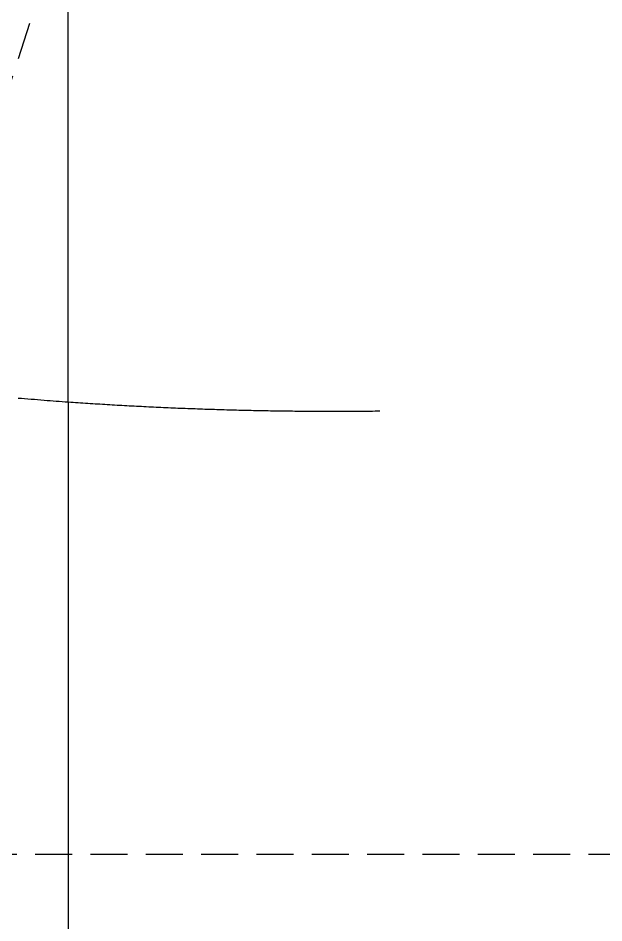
# Model space of a CAD drawing. Header units: inches. Extents: x 15866 to 103813, y -56635 to -28561.
# Drawn here: x 44595.5 to 44794, y -39155.8 to -38849.3 of the extents above; entities that cross this region are included whole.
import ezdxf

# ---------------------------------------------------------------- set-up
doc = ezdxf.new("R2010")
doc.units = ezdxf.units.IN
doc.header["$LTSCALE"] = 50
doc.header["$MEASUREMENT"] = 0
doc.linetypes.add('HIDDEN', pattern=[0.375, 0.25, -0.125])
doc.layers.add('도면층8', color=8, linetype='Continuous')

# ---------------------------------------------------------------- blocks, each defined once
blk = doc.blocks.new('*U103')
at = {"color": 1, "linetype": 'HIDDEN'}
blk.add_line((39.94, 14.99), (1479.94, 484.99), dxfattribs=at)
at = {"color": 8}
blk.add_line((1326.79, 380), (193.09, 380), dxfattribs=at)
at = {"color": 1, "linetype": 'HIDDEN'}
blk.add_lwpolyline([(1479.94, 484.99), (1479.94, 14.99), (39.94, 14.99), (39.94, 484.99)], close=True, dxfattribs=at)
at = {"color": 8}
for points, knots in [([(1326.79, 380), (1326.59, 382.73), (1326.18, 388.4), (1325.71, 394.07), (1325.47, 397.02)], [0, 0, 0, 0, 0.480429, 1, 1, 1, 1]), ([(1326.79, 380), (1334.87, 380), (1351.02, 380), (1375.24, 380), (1399.46, 380), (1423.66, 380), (1447.83, 380), (1471.96, 380), (1492.01, 380), (1506, 380), (1512.72, 380), (1515.44, 380), (1516.17, 380)], [0, 0, 0, 0, 0.127521, 0.255042, 0.382563, 0.510084, 0.637605, 0.765126, 0.892647, 0.956407, 0.988287, 1, 1, 1, 1])]:
    blk.add_open_spline(points, degree=3, knots=knots, dxfattribs=at)
blk.add_open_spline([(1329.85, 274.41), (1330.49, 327.21), (1326.79, 380)], degree=2, dxfattribs=at)

msp = doc.modelspace()

# ---------------------------------------------------------------- block references
at = {"layer": '도면층8', "xscale": -1, "rotation": 89.99999999999984}
msp.add_blockref('*U103', (44992.47, -37652.62), dxfattribs=at)

doc.saveas('drawing.dxf')
